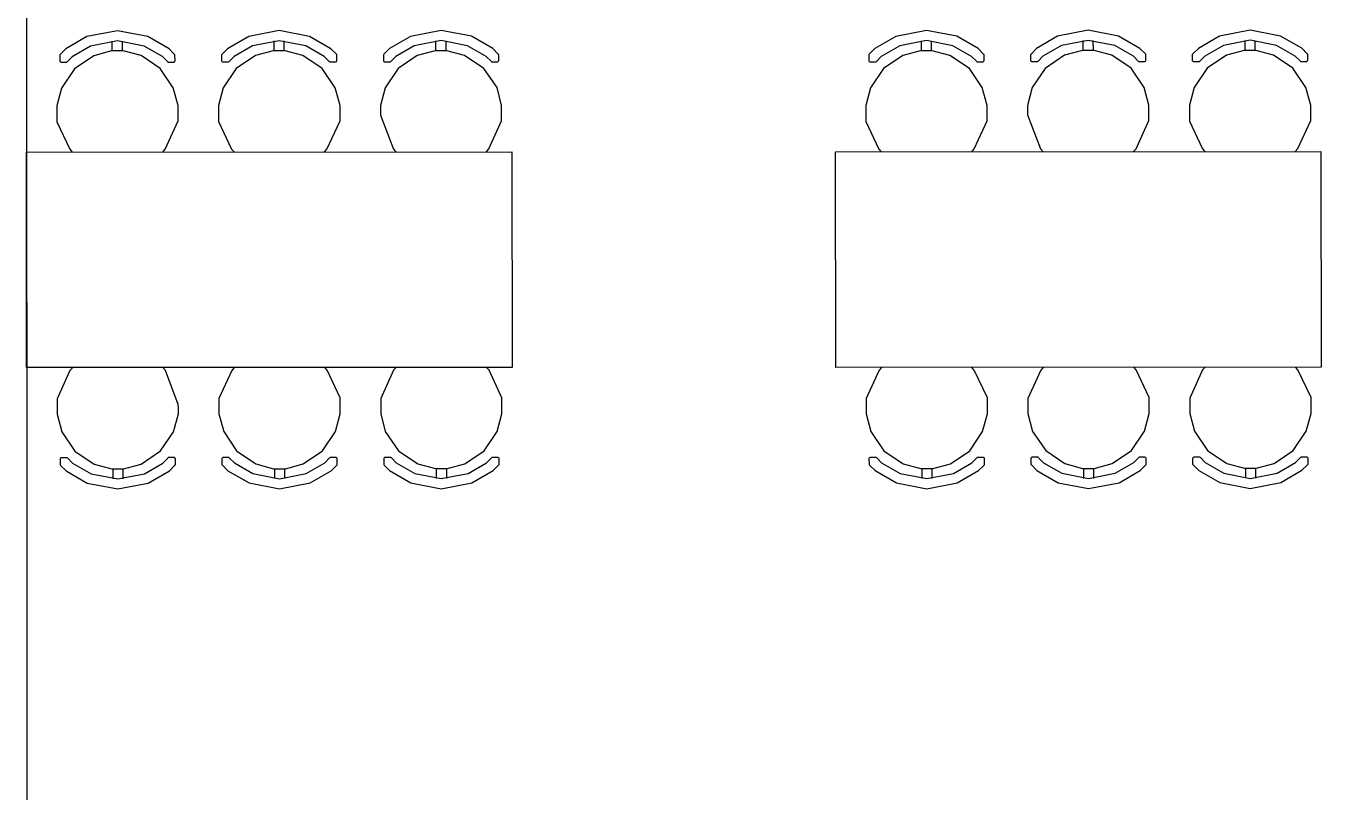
# Model space of a CAD drawing. Extents: x 0 to 23.4, y 0 to 16.5.
# Drawn here: x 14 to 15.261, y 5.224 to 5.97 of the extents above; entities that cross this region are included whole.
import ezdxf

# ---------------------------------------------------------------- set-up
doc = ezdxf.new("R2010")
doc.units = 0
doc.layers.get('0').update_dxf_attribs({"linetype": 'CONTINUOUS'})

msp = doc.modelspace()

# ---------------------------------------------------------------- linework, layer by layer
at = {"color": 0}
for points in [[(14.0003, 7.449), (14.0018, 3.95313)], [(14.145, 5.94239), (14.1396, 5.94781), (14.1189, 5.95969), (14.0893, 5.96539), (14.0597, 5.95964), (14.039, 5.94769), (14.0338, 5.94228)], [(14.3025, 5.94249), (14.2971, 5.94792), (14.2764, 5.95979), (14.2468, 5.96556), (14.2171, 5.95975), (14.1965, 5.94781), (14.1911, 5.94239)], [(14.46, 5.94265), (14.4546, 5.94808), (14.4339, 5.95996), (14.4043, 5.96565), (14.3746, 5.9599), (14.354, 5.94797), (14.3486, 5.94254)], [(14.9324, 5.94265), (14.9269, 5.94808), (14.9063, 5.95996), (14.8767, 5.96565), (14.8469, 5.9599), (14.8264, 5.94797), (14.821, 5.94254)], [(15.0899, 5.94276), (15.0844, 5.94819), (15.0637, 5.96007), (15.0342, 5.96582), (15.0044, 5.96001), (14.9839, 5.94808), (14.9785, 5.94265)], [(15.2474, 5.94293), (15.2419, 5.94835), (15.2213, 5.96024), (15.1917, 5.96593), (15.1619, 5.96018), (15.1414, 5.94824), (15.136, 5.94282)], [(14.1381, 5.93539), (14.1333, 5.94015), (14.1153, 5.95053), (14.0893, 5.95557), (14.0633, 5.95053), (14.0454, 5.94011), (14.0407, 5.93533)], [(14.0844, 5.94547), (14.0844, 5.95535)], [(14.0943, 5.94547), (14.0943, 5.95535)], [(14.2956, 5.93554), (14.2907, 5.94032), (14.2726, 5.95068), (14.2468, 5.95568), (14.2208, 5.95063), (14.2029, 5.94021), (14.1982, 5.93544)], [(14.2419, 5.94564), (14.2418, 5.95551)], [(14.2518, 5.94564), (14.2518, 5.95551)], [(14.4531, 5.93565), (14.4482, 5.94043), (14.4301, 5.95079), (14.4043, 5.95583), (14.3783, 5.95079), (14.3603, 5.94038), (14.3556, 5.9356)], [(14.3993, 5.94575), (14.3993, 5.95562)], [(14.4092, 5.94575), (14.4092, 5.95562)], [(14.9254, 5.93565), (14.9207, 5.94043), (14.9025, 5.95079), (14.8767, 5.95583), (14.8507, 5.95079), (14.8328, 5.94038), (14.8281, 5.9356)], [(14.8718, 5.94575), (14.8718, 5.95562)], [(14.8817, 5.94575), (14.8817, 5.95562)], [(15.0829, 5.93582), (15.0782, 5.9406), (15.06, 5.95096), (15.0342, 5.95594), (15.0082, 5.9509), (14.9901, 5.94049), (14.9854, 5.93571)], [(15.0293, 5.9459), (15.0293, 5.95578)], [(15.0392, 5.9459), (15.039, 5.95578)], [(15.2403, 5.93593), (15.2356, 5.94069), (15.2175, 5.95107), (15.1917, 5.95611), (15.1657, 5.95107), (15.1476, 5.94065), (15.1429, 5.93587)], [(15.1868, 5.94601), (15.1868, 5.95589)], [(15.1965, 5.94601), (15.1965, 5.95589)], [(14.1485, 5.88667), (14.1485, 5.89247), (14.1437, 5.90972), (14.1311, 5.9285), (14.1124, 5.94114), (14.095, 5.94569), (14.0893, 5.94569), (14.0836, 5.94569), (14.0664, 5.94103), (14.0476, 5.92839), (14.035, 5.90961), (14.0303, 5.89236), (14.0303, 5.88661)], [(14.0338, 5.94228), (14.0332, 5.94179), (14.0332, 5.93582), (14.0338, 5.93533), (14.0342, 5.93485), (14.0401, 5.93485), (14.0407, 5.93533)], [(14.1381, 5.93539), (14.1385, 5.93494), (14.1446, 5.93494), (14.145, 5.93539), (14.1456, 5.93587), (14.1454, 5.94189), (14.145, 5.94239)], [(14.306, 5.88683), (14.306, 5.89258), (14.3012, 5.90983), (14.2886, 5.9286), (14.2697, 5.94125), (14.2525, 5.94581), (14.2468, 5.94581), (14.2411, 5.94581), (14.2237, 5.94119), (14.205, 5.9285), (14.1924, 5.90972), (14.1878, 5.89247), (14.1878, 5.88672)], [(14.1911, 5.94239), (14.1907, 5.94194), (14.1907, 5.93593), (14.1911, 5.93544), (14.1917, 5.935), (14.1976, 5.935), (14.1982, 5.93544)], [(14.2956, 5.93554), (14.296, 5.93506), (14.3021, 5.93506), (14.3025, 5.93554), (14.3029, 5.93604), (14.3029, 5.94206), (14.3025, 5.94249)], [(14.4633, 5.88693), (14.4633, 5.89274), (14.4588, 5.91), (14.446, 5.92876), (14.4272, 5.9414), (14.41, 5.94596), (14.4043, 5.94596), (14.3986, 5.94596), (14.3812, 5.94129), (14.3625, 5.92865), (14.3499, 5.90989), (14.3453, 5.89264), (14.3453, 5.88688)], [(14.3486, 5.94254), (14.3482, 5.94206), (14.3482, 5.93608), (14.3486, 5.9356), (14.349, 5.93511), (14.3551, 5.93511), (14.3556, 5.9356)], [(14.4531, 5.93565), (14.4535, 5.93522), (14.4594, 5.93522), (14.46, 5.93565), (14.4604, 5.93614), (14.4604, 5.94217), (14.46, 5.94265)], [(14.9358, 5.88693), (14.9358, 5.89274), (14.9311, 5.91), (14.9185, 5.92876), (14.8996, 5.9414), (14.8824, 5.94596), (14.8767, 5.94596), (14.871, 5.94596), (14.8536, 5.94129), (14.8349, 5.92865), (14.8222, 5.90989), (14.8178, 5.89264), (14.8178, 5.88688)], [(14.821, 5.94254), (14.8206, 5.94206), (14.8206, 5.93608), (14.821, 5.9356), (14.8215, 5.93511), (14.8275, 5.93511), (14.8281, 5.9356)], [(14.9254, 5.93565), (14.9258, 5.93522), (14.9319, 5.93522), (14.9324, 5.93565), (14.9328, 5.93614), (14.9328, 5.94217), (14.9324, 5.94265)], [(15.0932, 5.8871), (15.0932, 5.89285), (15.0886, 5.9101), (15.0758, 5.92888), (15.0571, 5.94151), (15.0399, 5.94607), (15.0342, 5.94607), (15.0285, 5.94607), (15.0111, 5.94146), (14.9924, 5.92876), (14.9797, 5.91), (14.9751, 5.89274), (14.9751, 5.88699)], [(14.9785, 5.94265), (14.9781, 5.94222), (14.9781, 5.93619), (14.9785, 5.93571), (14.9789, 5.93528), (14.985, 5.93528), (14.9854, 5.93571)], [(15.0829, 5.93582), (15.0833, 5.93533), (15.0893, 5.93533), (15.0899, 5.93582), (15.0903, 5.93631), (15.0903, 5.94233), (15.0899, 5.94276)], [(15.2507, 5.88721), (15.2507, 5.89301), (15.246, 5.91026), (15.2333, 5.92904), (15.2146, 5.94168), (15.1974, 5.94624), (15.1917, 5.94624), (15.1858, 5.94624), (15.1686, 5.94157), (15.1499, 5.92893), (15.1372, 5.91015), (15.1326, 5.8929), (15.1326, 5.88715)], [(15.136, 5.94282), (15.1354, 5.94233), (15.1354, 5.93636), (15.136, 5.93587), (15.1364, 5.93539), (15.1425, 5.93539), (15.1429, 5.93587)], [(15.2403, 5.93593), (15.2408, 5.93549), (15.2468, 5.93549), (15.2474, 5.93593), (15.2478, 5.93642), (15.2478, 5.94243), (15.2474, 5.94293)], [(14.0303, 5.88661), (14.0303, 5.87679), (14.0429, 5.84993), (14.0454, 5.84722)], [(14.1335, 5.84733), (14.1358, 5.85004), (14.1485, 5.87756), (14.1485, 5.88667)], [(14.1878, 5.88672), (14.1878, 5.8769), (14.2004, 5.8501), (14.2029, 5.84739)], [(14.291, 5.84744), (14.2933, 5.85015), (14.306, 5.87765), (14.306, 5.88683)], [(14.3453, 5.88688), (14.3453, 5.88325), (14.3579, 5.85021), (14.3604, 5.8475)], [(14.4485, 5.8476), (14.4508, 5.85032), (14.4633, 5.87782), (14.4633, 5.88693)], [(14.8178, 5.88688), (14.8178, 5.87706), (14.8304, 5.85021), (14.8328, 5.8475)], [(14.9208, 5.8476), (14.9232, 5.85032), (14.9358, 5.87782), (14.9358, 5.88693)], [(14.9751, 5.88699), (14.9751, 5.88336), (14.9878, 5.85037), (14.9903, 5.84765)], [(15.0783, 5.84771), (15.0807, 5.85042), (15.0932, 5.87793), (15.0932, 5.8871)], [(15.1326, 5.88715), (15.1326, 5.87733), (15.1453, 5.85047), (15.1478, 5.84776)], [(15.2357, 5.84788), (15.2381, 5.85058), (15.2507, 5.8781), (15.2507, 5.88721)], [(14.0456, 5.63726), (14.0432, 5.63456), (14.0306, 5.60704), (14.0306, 5.59788)], [(14.1488, 5.59799), (14.1486, 5.60161), (14.136, 5.63465), (14.1336, 5.63737)], [(14.2031, 5.63743), (14.2007, 5.63471), (14.1881, 5.60721), (14.1881, 5.59804)], [(14.3061, 5.59814), (14.3061, 5.60801), (14.2935, 5.63482), (14.2911, 5.63747)], [(14.3606, 5.63753), (14.3581, 5.63482), (14.3456, 5.60732), (14.3456, 5.59814)], [(14.4636, 5.59825), (14.4636, 5.60813), (14.451, 5.63493), (14.4486, 5.63764)], [(14.8329, 5.63753), (14.8306, 5.63482), (14.8179, 5.60732), (14.8179, 5.59814)], [(14.936, 5.59825), (14.936, 5.60813), (14.9233, 5.63493), (14.921, 5.63764)], [(14.9904, 5.63769), (14.9879, 5.63499), (14.9754, 5.60747), (14.9754, 5.59831)], [(15.0935, 5.59842), (15.0935, 5.60829), (15.0808, 5.6351), (15.0785, 5.63775)], [(15.1479, 5.63781), (15.1454, 5.6351), (15.1329, 5.60758), (15.1329, 5.59842)], [(15.251, 5.59853), (15.251, 5.6084), (15.2383, 5.63519), (15.236, 5.63792)], [(14.0306, 5.59788), (14.0306, 5.59218), (14.0353, 5.57493), (14.0479, 5.55615), (14.0667, 5.54351), (14.0839, 5.5389), (14.0897, 5.5389), (14.0954, 5.5389), (14.1126, 5.54357), (14.1314, 5.55626), (14.144, 5.57503), (14.1488, 5.59229), (14.1488, 5.59799)], [(14.1881, 5.59804), (14.1881, 5.59233), (14.1928, 5.57508), (14.2054, 5.55632), (14.2242, 5.54368), (14.2414, 5.53901), (14.2472, 5.53901), (14.2529, 5.53901), (14.2701, 5.54372), (14.2889, 5.55637), (14.3015, 5.57519), (14.3061, 5.59244), (14.3061, 5.59814)], [(14.3456, 5.59814), (14.3456, 5.59244), (14.3501, 5.57519), (14.3629, 5.55643), (14.3817, 5.54378), (14.3989, 5.53917), (14.4046, 5.53917), (14.4103, 5.53917), (14.4276, 5.54383), (14.4464, 5.55653), (14.459, 5.57531), (14.4636, 5.59256), (14.4636, 5.59825)], [(14.8179, 5.59814), (14.8179, 5.59244), (14.8226, 5.57519), (14.8353, 5.55643), (14.854, 5.54378), (14.8712, 5.53917), (14.8771, 5.53917), (14.8828, 5.53917), (14.9, 5.54383), (14.9188, 5.55653), (14.9314, 5.57531), (14.936, 5.59256), (14.936, 5.59825)], [(14.9754, 5.59831), (14.9754, 5.59261), (14.98, 5.57536), (14.9928, 5.55658), (15.0115, 5.54394), (15.0287, 5.53928), (15.0344, 5.53928), (15.0401, 5.53928), (15.0575, 5.544), (15.0762, 5.55664), (15.0889, 5.57547), (15.0935, 5.59272), (15.0935, 5.59842)], [(15.1329, 5.59842), (15.1329, 5.59272), (15.1375, 5.57547), (15.1503, 5.55669), (15.169, 5.54406), (15.1863, 5.53944), (15.1919, 5.53944), (15.1976, 5.53944), (15.215, 5.54411), (15.2337, 5.55681), (15.2464, 5.57557), (15.251, 5.59283), (15.251, 5.59853)], [(14.041, 5.54921), (14.0404, 5.54969), (14.0344, 5.54964), (14.034, 5.54915), (14.0335, 5.54872), (14.0335, 5.54269), (14.034, 5.54221)], [(14.041, 5.54921), (14.0457, 5.54449), (14.0638, 5.53413), (14.0897, 5.52908), (14.1156, 5.53413), (14.1336, 5.54454), (14.1383, 5.54926)], [(14.1453, 5.54232), (14.1458, 5.54281), (14.1458, 5.54883), (14.1453, 5.54926), (14.1449, 5.54975), (14.1389, 5.54975), (14.1383, 5.54926)], [(14.1985, 5.54932), (14.1979, 5.54981), (14.1919, 5.54981), (14.1915, 5.54932), (14.191, 5.54889), (14.191, 5.54286), (14.1915, 5.54237)], [(14.1985, 5.54932), (14.2032, 5.5446), (14.2213, 5.53424), (14.2471, 5.52919), (14.2731, 5.53429), (14.2911, 5.54471), (14.2958, 5.54943)], [(14.3028, 5.54243), (14.3033, 5.54292), (14.3033, 5.54893), (14.3028, 5.54943), (14.3024, 5.54992), (14.2964, 5.54992), (14.2958, 5.54943)], [(14.356, 5.54949), (14.3554, 5.54997), (14.3494, 5.54992), (14.349, 5.54943), (14.3485, 5.54899), (14.3485, 5.54297), (14.349, 5.54249)], [(14.356, 5.54949), (14.3606, 5.54476), (14.3788, 5.5344), (14.4046, 5.52935), (14.4306, 5.5344), (14.4486, 5.54482), (14.4533, 5.54953)], [(14.4603, 5.54258), (14.4608, 5.54308), (14.4608, 5.5491), (14.4603, 5.54953), (14.4599, 5.55003), (14.4538, 5.55003), (14.4533, 5.54953)], [(14.8283, 5.54949), (14.8279, 5.54997), (14.8218, 5.54992), (14.8214, 5.54943), (14.8208, 5.54899), (14.821, 5.54297), (14.8214, 5.54249)], [(14.8283, 5.54949), (14.8331, 5.54476), (14.8511, 5.5344), (14.8771, 5.52935), (14.9029, 5.5344), (14.921, 5.54482), (14.9258, 5.54953)], [(14.9328, 5.54258), (14.9332, 5.54308), (14.9332, 5.5491), (14.9328, 5.54953), (14.9322, 5.55003), (14.9262, 5.55003), (14.9258, 5.54953)], [(14.9858, 5.54958), (14.9853, 5.55007), (14.9793, 5.55007), (14.9789, 5.54958), (14.9783, 5.54915), (14.9783, 5.54313), (14.9789, 5.54264)], [(14.9858, 5.54958), (14.9906, 5.54486), (15.0086, 5.5345), (15.0344, 5.52946), (15.0604, 5.53456), (15.0785, 5.54497), (15.0832, 5.54969)], [(15.0901, 5.54269), (15.0907, 5.54318), (15.0907, 5.54921), (15.0901, 5.54969), (15.0897, 5.55018), (15.0836, 5.55018), (15.0832, 5.54969)], [(15.1433, 5.54975), (15.1428, 5.55024), (15.1368, 5.55018), (15.1363, 5.54969), (15.1358, 5.54926), (15.1358, 5.54324), (15.1364, 5.54275)], [(15.1433, 5.54975), (15.1481, 5.54503), (15.1661, 5.53467), (15.1919, 5.52962), (15.2179, 5.53467), (15.236, 5.54508), (15.2407, 5.54981)], [(15.2476, 5.54286), (15.2481, 5.54335), (15.2481, 5.54937), (15.2476, 5.54981), (15.2472, 5.55029), (15.2411, 5.55029), (15.2407, 5.54981)], [(14.034, 5.54221), (14.0394, 5.53683), (14.06, 5.52496), (14.0897, 5.51926), (14.1193, 5.52501), (14.1399, 5.53694), (14.1453, 5.54232)], [(14.0849, 5.53911), (14.0849, 5.52924)], [(14.0946, 5.53911), (14.0946, 5.52924)], [(14.1915, 5.54237), (14.1968, 5.537), (14.2175, 5.52512), (14.2472, 5.51937), (14.2768, 5.52512), (14.2974, 5.53706), (14.3028, 5.54243)], [(14.2422, 5.53922), (14.2422, 5.52935)], [(14.2521, 5.53922), (14.2521, 5.52935)], [(14.349, 5.54249), (14.3543, 5.53711), (14.375, 5.52522), (14.4046, 5.51953), (14.4343, 5.52528), (14.4549, 5.53722), (14.4603, 5.54258)], [(14.3997, 5.53939), (14.3997, 5.52951)], [(14.4096, 5.53939), (14.4096, 5.52951)], [(14.8214, 5.54249), (14.8268, 5.53711), (14.8475, 5.52522), (14.8771, 5.51953), (14.9067, 5.52528), (14.9274, 5.53722), (14.9328, 5.54258)], [(14.8721, 5.53939), (14.8721, 5.52951)], [(14.8819, 5.53939), (14.8819, 5.52951)], [(14.9789, 5.54264), (14.9842, 5.53728), (15.0049, 5.52539), (15.0344, 5.51964), (15.0642, 5.52539), (15.0847, 5.53733), (15.0901, 5.54269)], [(15.0296, 5.5395), (15.0296, 5.52962)], [(15.0394, 5.5395), (15.0394, 5.52962)], [(15.1364, 5.54275), (15.1417, 5.53738), (15.1624, 5.5255), (15.1919, 5.51981), (15.2217, 5.52556), (15.2422, 5.53749), (15.2476, 5.54286)], [(15.1871, 5.53965), (15.1871, 5.52979)], [(15.1969, 5.53965), (15.1969, 5.52979)]]:
    msp.add_lwpolyline(points, dxfattribs=at)
for points in [[(14.001, 5.63737), (14.0008, 5.84733), (14.4732, 5.8476), (14.4735, 5.63764), (14.001, 5.63737)], [(14.7885, 5.63764), (14.7882, 5.8476), (15.2607, 5.84788), (15.2608, 5.63792), (14.7885, 5.63764)]]:
    msp.add_lwpolyline(points, close=True, dxfattribs=at)

doc.saveas('drawing.dxf')
